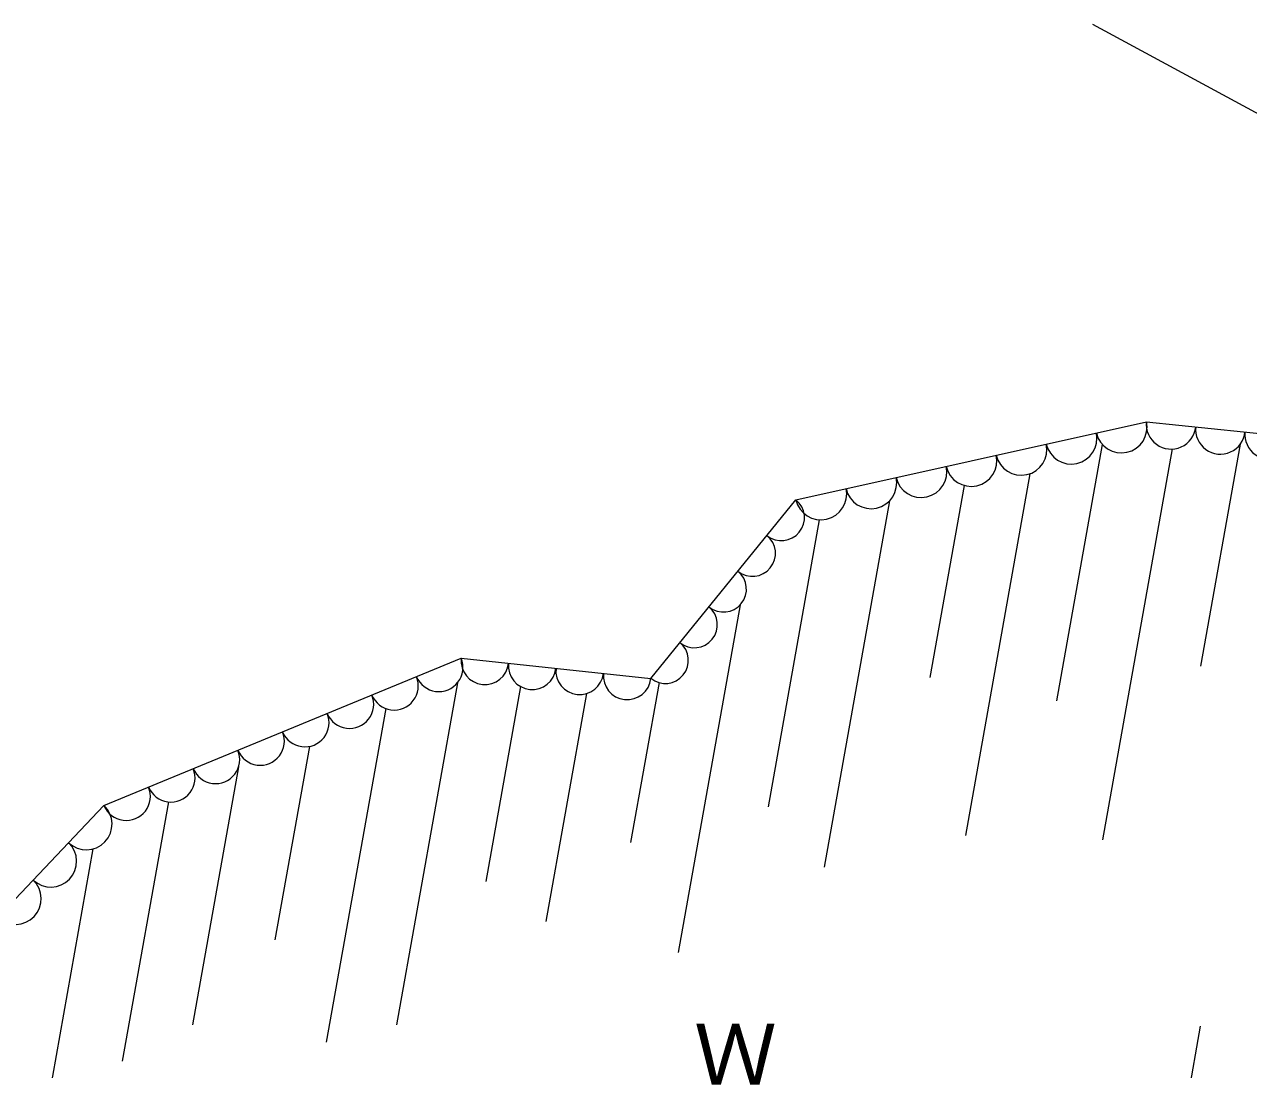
# Model space of a CAD drawing. Units: millimetres, scale not verified. Extents: x 40000 to 680000, y 20000 to 380000.
# Drawn here: x 436309 to 473129, y 318365 to 349811 of the extents above; entities that cross this region are included whole.
import ezdxf
from ezdxf.enums import TextEntityAlignment as Align

# ---------------------------------------------------------------- set-up
doc = ezdxf.new("R2010")
doc.units = ezdxf.units.MM
doc.header["$LTSCALE"] = 1000
doc.layers.add('M-BGD', color=7, linetype='Continuous', lineweight=13)
doc.styles.add('ＭＳ ゴシック', font='')
doc.styles.get('ＭＳ ゴシック').set_extended_font_data('MS Gothic')

msp = doc.modelspace()

# ---------------------------------------------------------------- linework, layer by layer
at = {"layer": 'M-BGD'}
for p, q in [((474154, 346723), (468446, 349811)), ((459516, 335508), (470058, 337859)), ((470058, 337859), (489330, 335845)), ((468731, 337176), (467356, 329456)), ((470832, 337037), (468737, 325274)), ((472877, 337178), (471687, 330498)), ((466555, 336294), (464615, 325408)), ((464572, 335943), (463541, 330157)), ((455152, 330136), (459516, 335508)), ((462334, 335481), (460369, 324452)), ((460213, 334907), (458675, 326273)), ((457836, 332346), (455973, 321890)), ((438701, 326308), (449444, 330740)), ((449444, 330740), (455152, 330136)), ((449334, 330002), (447500, 319712)), ((455400, 330007), (454543, 325195)), ((451234, 329888), (450189, 324027)), ((453215, 329675), (451994, 322823)), ((447177, 329229), (445387, 319186)), ((444879, 328088), (443842, 322270)), ((442749, 327470), (441367, 319710)), ((424869, 311737), (438701, 326308)), ((440641, 326417), (439251, 318613)), ((438370, 325002), (436984, 317224)), ((471677, 319669), (469940, 309920))]:
    msp.add_line(p, q, dxfattribs=at)
for centre, radius, start, end in [((469305, 337691), 772, 192.5697, 12.5697), ((470799, 337781), 745, 174.0348, 354.0348), ((472282, 337627), 745, 174.0348, 354.0348), ((467799, 337355), 772, 192.5697, 12.5697), ((473764, 337472), 745, 174.0348, 354.0348), ((466293, 337019), 772, 192.5697, 12.5697), ((464787, 336684), 772, 192.5697, 12.5697), ((461775, 336012), 772, 192.5697, 12.5697), ((463281, 336348), 772, 192.5697, 12.5697), ((460269, 335676), 772, 192.5697, 12.5697), ((459080, 334971), 692, 230.9084, 50.9084), ((458207, 333897), 692, 230.9084, 50.9084), ((457334, 332822), 692, 230.9084, 50.9084), ((456461, 331748), 692, 230.9084, 50.9084), ((455588, 330674), 692, 230.9084, 50.9084), ((448773, 330463), 726, 202.4184, 22.4184), ((450158, 330665), 717, 173.9581, 353.9581), ((451584, 330514), 717, 173.9581, 353.9581), ((453011, 330363), 717, 173.9581, 353.9581), ((454438, 330212), 717, 173.9581, 353.9581), ((447430, 329909), 726, 202.4184, 22.4184), ((446087, 329355), 726, 202.4184, 22.4184), ((444744, 328801), 726, 202.4184, 22.4184), ((443401, 328247), 726, 202.4184, 22.4184), ((442058, 327693), 726, 202.4184, 22.4184), ((440715, 327139), 726, 202.4184, 22.4184), ((439372, 326585), 726, 202.4184, 22.4184), ((438169, 325748), 773, 226.4919, 46.4919), ((437105, 324627), 773, 226.4919, 46.4919), ((436041, 323506), 773, 226.4919, 46.4919)]:
    msp.add_arc(centre, radius, start, end, dxfattribs=at)

# ---------------------------------------------------------------- texts
at = {"layer": 'M-BGD', "style": 'ＭＳ ゴシック'}
msp.add_text('Ｗ', height=1833, rotation=0.002, dxfattribs=at).set_placement((456447, 317358), align=Align.BOTTOM_LEFT)

doc.saveas('drawing.dxf')
